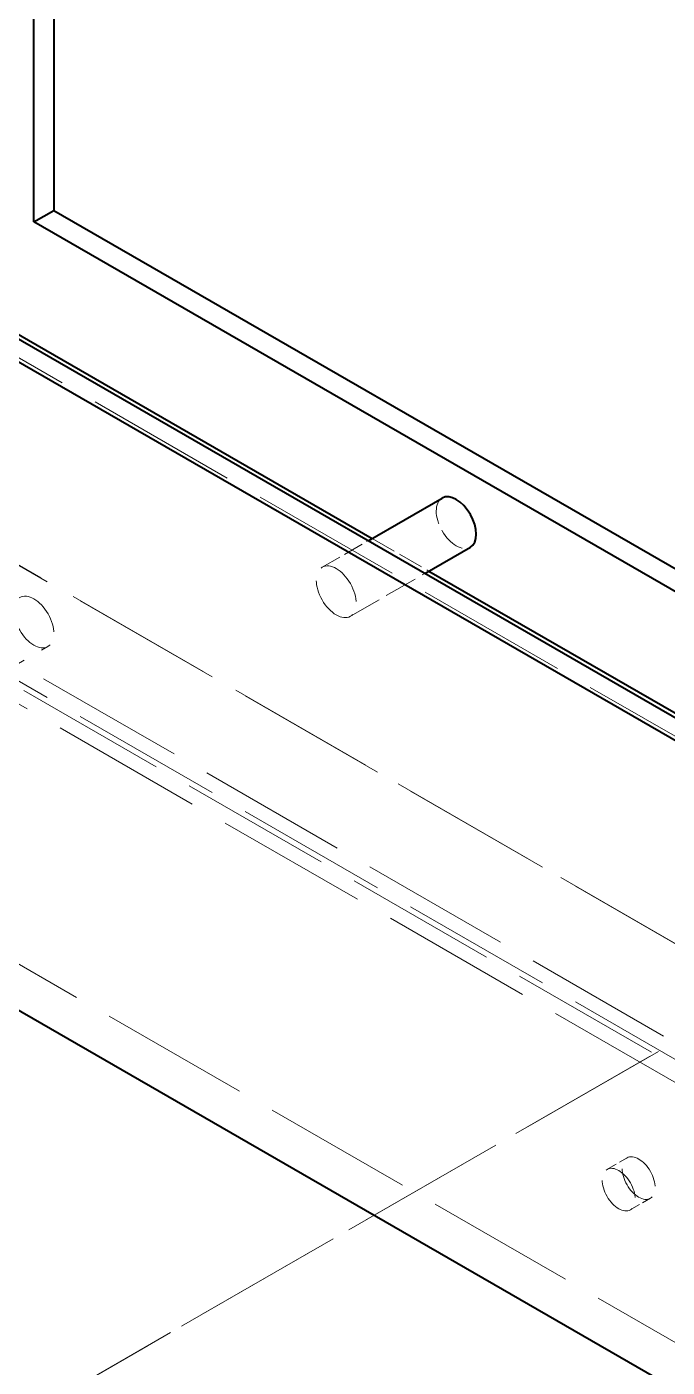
# Model space of a CAD drawing. Header units: millimetres. Extents: x 0 to 2378, y 0 to 1682.
# Drawn here: x 2125.21 to 2143.32, y 1424.11 to 1462 of the extents above; entities that cross this region are included whole.
import ezdxf

# ---------------------------------------------------------------- set-up
doc = ezdxf.new("R2010")
doc.units = ezdxf.units.MM
doc.header["$LTSCALE"] = 2
doc.linetypes.add('DASHED', pattern=[0.2067, 0.1654, -0.0413])
doc.layers.add('가려진 것(ISO)', color=2, linetype='DASHED', lineweight=18)
doc.layers.add('가시적인 것(ISO)', color=3, linetype='Continuous', lineweight=40)

msp = doc.modelspace()

# ---------------------------------------------------------------- linework, layer by layer
at = {"layer": '가려진 것(ISO)', "ltscale": 13.036946}
for p, q in [((2191.5899, 1414.2787), (2119.1821, 1455.9755)), ((2186.4987, 1411.3469), (2114.091, 1453.0437)), ((2186.4987, 1408.0767), (2114.091, 1449.7736)), ((2185.933, 1407.751), (2113.5253, 1449.4478))]:
    msp.add_line(p, q, dxfattribs=at)
at = {"layer": '가려진 것(ISO)', "ltscale": 12.833244}
msp.add_line((2185.3673, 1412.0009), (2114.091, 1453.0463), dxfattribs=at)
at = {"layer": '가려진 것(ISO)', "ltscale": 12.886484}
msp.add_line((2111.8282, 1451.5456), (2194.7011, 1403.8223), dxfattribs=at)
at = {"layer": '가려진 것(ISO)', "ltscale": 13.041375}
msp.add_line((2198.9438, 1400.7251), (2111.2625, 1451.2174), dxfattribs=at)
at = {"layer": '가려진 것(ISO)', "ltscale": 1.752531}
msp.add_line((2133.5614, 1446.7209), (2134.8627, 1447.4703), dxfattribs=at)
at = {"layer": '가려진 것(ISO)', "ltscale": 2.158997}
msp.add_line((2134.9751, 1447.535), (2136.5782, 1446.6118), dxfattribs=at)
at = {"layer": '가려진 것(ISO)', "ltscale": 12.873099}
msp.add_line((2104.4743, 1447.3108), (2191.0242, 1397.4701), dxfattribs=at)
at = {"layer": '가려진 것(ISO)', "ltscale": 2.836254}
msp.add_line((2134.3599, 1445.3344), (2136.4658, 1446.5471), dxfattribs=at)
at = {"layer": '가려진 것(ISO)', "ltscale": 6.856808}
msp.add_line((2120.7127, 1441.5475), (2125.8039, 1444.4793), dxfattribs=at)
at = {"layer": '가려진 것(ISO)', "ltscale": 13.194353}
msp.add_line((2152.2747, 1438.333), (2109.8483, 1413.9012), dxfattribs=at)
at = {"layer": '가려진 것(ISO)', "ltscale": 12.842504}
msp.add_line((2152.2747, 1438.3355), (2110.9797, 1414.5553), dxfattribs=at)
at = {"layer": '가려진 것(ISO)', "ltscale": 0.761779}
for p, q in [((2142.1873, 1430.0268), (2141.6216, 1429.701)), ((2142.846, 1428.8829), (2142.2803, 1428.5571))]:
    msp.add_line(p, q, dxfattribs=at)
at = {"layer": '가려진 것(ISO)', "ltscale": 2.393412}
msp.add_ellipse((2137.3548, 1447.9822), major_axis=(0.3992, -0.6933), ratio=0.5780931, start_param=3.1415927, end_param=6.2831853, dxfattribs=at)
at = {"layer": '가려진 것(ISO)', "ltscale": 4.786925}
for centre in [(2133.9607, 1446.0277), (2125.4047, 1445.1726)]:
    msp.add_ellipse(centre, major_axis=(0.3992, -0.6933), ratio=0.5780931, dxfattribs=at)
at = {"layer": '가려진 것(ISO)', "ltscale": 3.949195}
for centre in [(2142.5166, 1429.4548), (2141.951, 1429.1291)]:
    msp.add_ellipse(centre, major_axis=(0.3294, -0.5719), ratio=0.5780931, dxfattribs=at)
at = {"layer": '가시적인 것(ISO)'}
for p, q in [((2125.4047, 1456.48), (2125.4047, 1484.3132)), ((2125.9703, 1483.9874), (2125.9703, 1456.8057)), ((2117.4851, 1457.4774), (2164.0127, 1430.684)), ((2164.0127, 1430.0324), (2116.9194, 1457.1517)), ((2125.4047, 1456.48), (2125.9703, 1456.8057)), ((2125.9703, 1456.8057), (2164.0127, 1434.8986)), ((2164.0127, 1434.2471), (2125.4047, 1456.48)), ((2122.4361, 1454.7558), (2134.9751, 1447.535)), ((2134.8627, 1447.4703), (2136.9555, 1448.6755)), ((2136.4658, 1446.5471), (2137.754, 1447.2889)), ((2103.3429, 1446.6568), (2191.0242, 1396.1645)), ((2136.5782, 1446.6118), (2149.1172, 1439.3911))]:
    msp.add_line(p, q, dxfattribs=at)
msp.add_ellipse((2137.3548, 1447.9822), major_axis=(-0.3992, 0.6933), ratio=0.5780931, start_param=3.1415927, end_param=6.2831853, dxfattribs=at)

doc.saveas('drawing.dxf')
